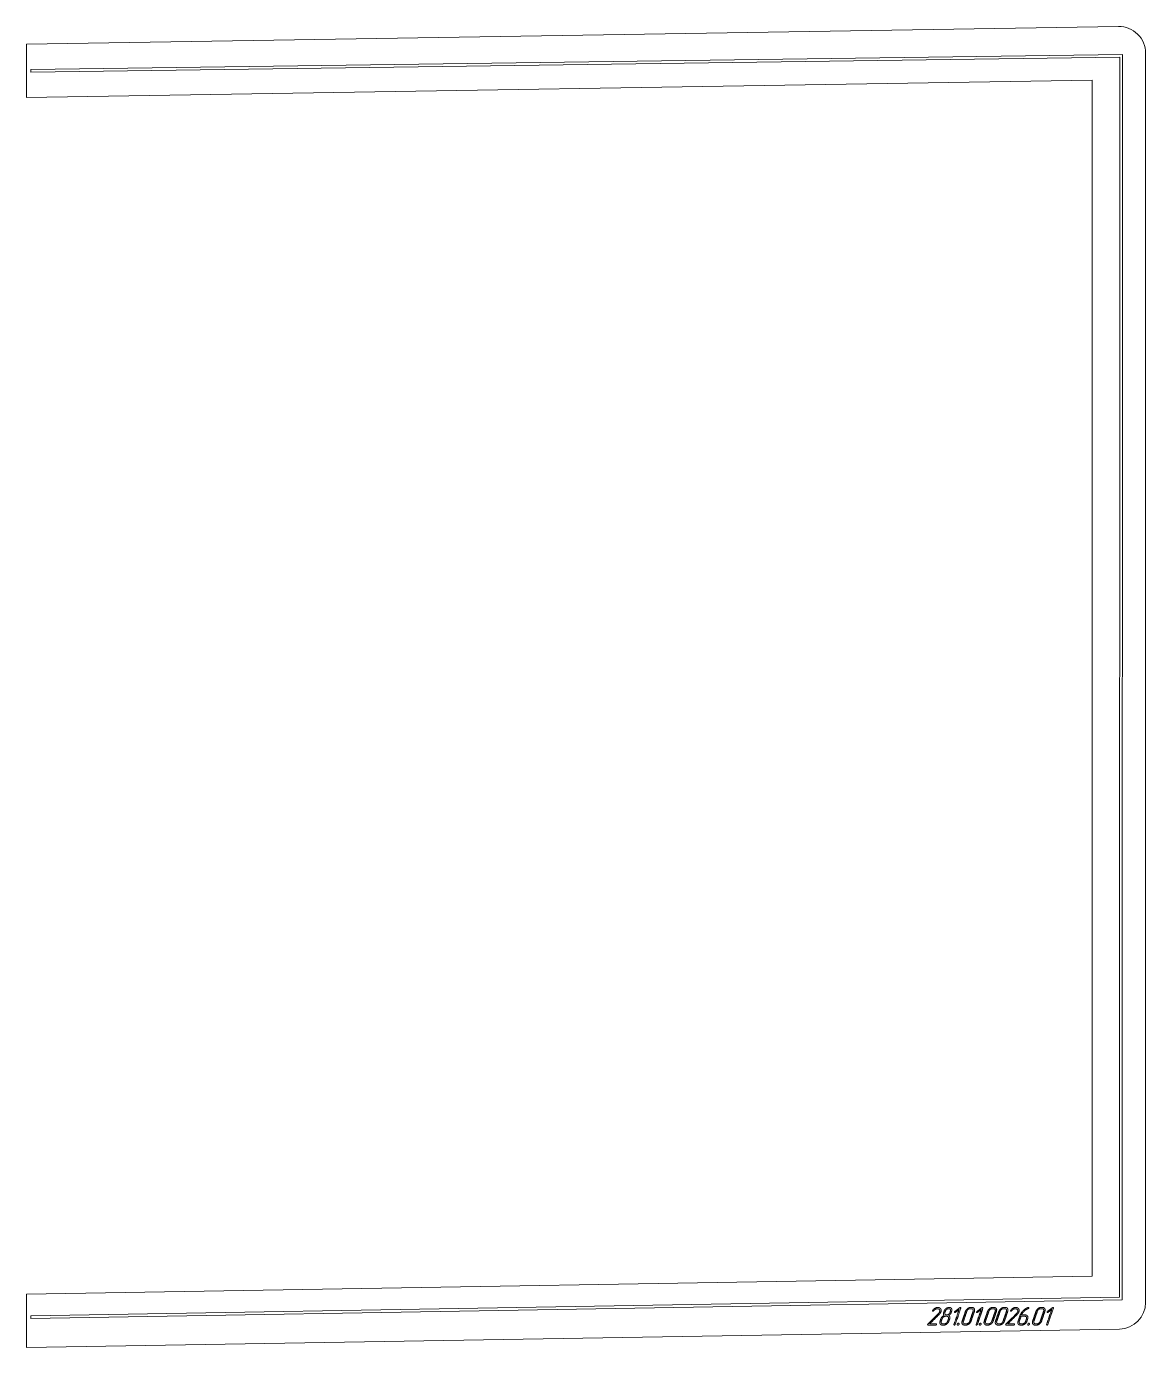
# Model space of a CAD drawing. Header units: millimetres. Extents: x 0 to 1260, y 0 to 1487.
import ezdxf

# ---------------------------------------------------------------- set-up
doc = ezdxf.new("R2010")
doc.units = ezdxf.units.MM
doc.linetypes.add('K5LT_BASIC', pattern=[0])
doc.layers.add('Engraving', color=7, linetype='Continuous')

msp = doc.modelspace()

# ---------------------------------------------------------------- linework, layer by layer
at = {"color": 143, "linetype": 'K5LT_BASIC', "lineweight": 15, "true_color": 0x33acca}
for p, q in [((0, 1467.3), (1229.5, 1487.1)), ((0, 1467.3), (0, 1407.2)), ((1260, 1457.1), (1260, 50.9)), ((0, 1407.2), (1200, 1426.6)), ((1200, 1426.6), (1200, 80.4)), ((1200, 80.4), (0, 60)), ((0, 60), (0, 32.5)), ((0, 32.5), (0, 0)), ((1230.5, 20.9), (0, 0))]:
    msp.add_line(p, q, dxfattribs=at)
for centre, start_param, end_param in [((1230, 1457.1), 4.698704, 6.285641), ((1230, 50.9), 3.144919, 4.698704)]:
    msp.add_ellipse(centre, major_axis=(-0.4, 30), ratio=1, start_param=start_param, end_param=end_param, dxfattribs=at)
at = {"layer": 'Engraving', "color": 143, "linetype": 'K5LT_BASIC', "lineweight": 15, "true_color": 0x33acca}
for p, q in [((5, 1438.9), (1233.9, 1455.7)), ((1230.9, 1452.7), (5, 1435.9)), ((1230.9, 1452.7), (1230.8, 56.6)), ((1233.9, 1455.7), (1233.8, 53.6)), ((5, 1438.9), (5, 1435.9)), ((1230.8, 56.6), (5, 35.6)), ((1233.8, 53.6), (5, 32.6)), ((5, 35.6), (5, 32.6))]:
    msp.add_line(p, q, dxfattribs=at)
for points, knots in [([(1023.6, 25.3), (1019.4, 25.3), (1015.1, 25.3), (1014.9, 25.3), (1014.7, 25.5), (1014.6, 25.8), (1014.7, 26.1), (1014.8, 26.3), (1014.9, 26.4), (1020.8, 32.3), (1026.7, 38.2), (1027, 38.5), (1027.2, 38.8), (1027.4, 39), (1027.6, 39.3), (1027.9, 39.8), (1028.1, 40.3), (1028.6, 41.7), (1027.8, 42.7), (1027.4, 43.2), (1026.8, 43.5), (1026.2, 43.7), (1025.5, 43.7), (1024.5, 43.7), (1023.5, 43.2), (1022.5, 42.6), (1021.5, 41.3), (1021.3, 41.1), (1021.1, 41), (1020.9, 40.9), (1020.7, 40.9), (1020.4, 40.9), (1020.2, 41.1), (1020.1, 41.2), (1020.2, 41.6), (1020.3, 41.7), (1020.3, 41.8), (1021.5, 43.5), (1023.1, 44.4), (1024.5, 45.2), (1025.9, 45.2), (1028, 45.2), (1029.1, 43.8), (1030.3, 42.3), (1029.6, 40.3), (1029.3, 39.6), (1028.9, 38.9), (1028.5, 38.3), (1027.6, 37.4), (1022.3, 32.1), (1016.9, 26.7), (1020.5, 26.7), (1024.1, 26.7), (1024.4, 26.7), (1024.5, 26.5), (1024.7, 26.3), (1024.6, 26), (1024.5, 25.7), (1024.2, 25.5), (1024, 25.3), (1023.6, 25.3)], [0, 0, 0, 3.0471, 3.0471, 3.225548, 3.225548, 3.424467, 3.424467, 3.570479, 3.570479, 9.559285, 9.559285, 9.823725, 9.823725, 10.048615, 10.048615, 10.47171, 10.47171, 11.394932, 11.394932, 11.831616, 11.831616, 12.316395, 12.316395, 13.07134, 13.07134, 14.061875, 14.061875, 14.240264, 14.240264, 14.405436, 14.405436, 14.588366, 14.588366, 14.778507, 14.778507, 14.881261, 14.881261, 16.249105, 16.249105, 17.326361, 17.326361, 18.611131, 18.611131, 19.937304, 19.937304, 20.484715, 20.484715, 21.197564, 21.197564, 26.622585, 26.622585, 29.190686, 29.190686, 29.36528, 29.36528, 29.547026, 29.547026, 29.763538, 29.763538, 30, 30, 30]), ([(1038.5, 29.5), (1037.9, 27.8), (1036.2, 26.5), (1034.6, 25.3), (1032.8, 25.3), (1032.1, 25.3), (1031.4, 25.3), (1029.7, 25.3), (1028.9, 26.5), (1028, 27.8), (1028.6, 29.5), (1029, 31), (1029.5, 32.4), (1029.9, 33.5), (1030.8, 34.5), (1031.8, 35.5), (1033.1, 36.2), (1032.6, 36.8), (1032.4, 37.6), (1032.3, 38.5), (1032.7, 39.5), (1032.9, 40.2), (1033.1, 40.9), (1033.7, 42.6), (1035.4, 44), (1036.2, 44.6), (1037.1, 44.9), (1037.5, 45), (1037.9, 45.1), (1038.2, 45.1), (1038.4, 45.2), (1038.6, 45.2), (1038.8, 45.2), (1040.6, 45.2), (1041.5, 43.9), (1041.9, 43.3), (1041.9, 42.6), (1041.9, 42.2), (1041.9, 41.8), (1041.9, 41.6), (1041.8, 41.4), (1041.7, 41.2), (1041.7, 40.9), (1041.4, 40.2), (1041.2, 39.5), (1040.8, 38.4), (1040.2, 37.6), (1039.5, 36.8), (1038.5, 36.2), (1039.3, 35.7), (1039.6, 34.6), (1039.9, 33.6), (1039.5, 32.4), (1039, 31), (1038.5, 29.5)], [0, 0, 0, 1.87393, 1.87393, 3.693366, 3.693366, 4.387329, 4.387329, 5.819329, 5.819329, 7.366051, 7.366051, 8.83147, 8.83147, 10.043943, 10.043943, 11.431836, 11.431836, 12.222531, 12.222531, 13.149693, 13.149693, 13.899997, 13.899997, 15.762987, 15.762987, 16.709008, 16.709008, 17.12597, 17.12597, 17.362643, 17.362643, 17.578002, 17.578002, 19.056461, 19.056461, 19.772032, 19.772032, 20.140402, 20.140402, 20.366134, 20.366134, 20.593376, 20.593376, 21.340986, 21.340986, 22.373315, 22.373315, 23.470124, 23.470124, 24.415471, 24.415471, 25.53407, 25.53407, 27, 27, 27]), ([(1045.7, 26), (1045.6, 25.7), (1045.4, 25.5), (1045.1, 25.3), (1044.8, 25.3), (1044.7, 25.3), (1044.4, 25.5), (1044.2, 25.6), (1044.3, 26), (1047.2, 34.4), (1050, 42.8), (1048, 41.2), (1045.9, 39.7), (1045.7, 39.5), (1045.4, 39.5), (1045.1, 39.5), (1044.9, 39.7), (1044.8, 39.9), (1044.9, 40.2), (1044.9, 40.3), (1045.3, 40.7), (1048.1, 42.8), (1051, 45), (1051.3, 45.2), (1051.5, 45.2), (1051.8, 45.2), (1052, 45), (1052.1, 44.8), (1052, 44.5), (1048.9, 35.2), (1045.7, 26)], [0, 0, 0, 0.181258, 0.181258, 0.344137, 0.344137, 0.472353, 0.472353, 0.625334, 0.625334, 5.399504, 5.399504, 6.773319, 6.773319, 6.936543, 6.936543, 7.074177, 7.074177, 7.217754, 7.217754, 7.383646, 7.383646, 9.30235, 9.30235, 9.463105, 9.463105, 9.59708, 9.59708, 9.740118, 9.740118, 15, 15, 15]), ([(1063.4, 29.5), (1062.8, 27.8), (1061.1, 26.5), (1059.4, 25.3), (1057.7, 25.3), (1057, 25.3), (1056.3, 25.3), (1054.6, 25.3), (1053.7, 26.5), (1052.8, 27.8), (1053.4, 29.5), (1055.4, 35.2), (1057.3, 40.9), (1057.9, 42.6), (1059.6, 43.9), (1061.2, 45.2), (1063, 45.2), (1063.7, 45.2), (1064.4, 45.2), (1066.2, 45.2), (1067, 43.9), (1067.9, 42.7), (1067.3, 40.9), (1065.3, 35.2), (1063.4, 29.5)], [0, 0, 0, 0.846767, 0.846767, 1.674962, 1.674962, 1.989478, 1.989478, 2.63845, 2.63845, 3.339522, 3.339522, 5.996438, 5.996438, 6.835993, 6.835993, 7.66787, 7.66787, 7.982385, 7.982385, 8.64663, 8.64663, 9.343084, 9.343084, 12, 12, 12]), ([(1070.6, 26), (1070.5, 25.7), (1070.2, 25.5), (1070, 25.3), (1069.7, 25.3), (1069.5, 25.3), (1069.2, 25.5), (1069.1, 25.6), (1069.2, 26), (1072, 34.4), (1074.9, 42.8), (1072.9, 41.2), (1070.8, 39.7), (1070.5, 39.5), (1070.3, 39.5), (1070, 39.5), (1069.8, 39.7), (1069.7, 39.9), (1069.8, 40.2), (1069.8, 40.3), (1070.2, 40.7), (1073, 42.8), (1075.9, 45), (1076.1, 45.2), (1076.4, 45.2), (1076.7, 45.2), (1076.8, 45), (1077, 44.8), (1076.9, 44.5), (1073.8, 35.2), (1070.6, 26)], [0, 0, 0, 0.181258, 0.181258, 0.344137, 0.344137, 0.472353, 0.472353, 0.625334, 0.625334, 5.399504, 5.399504, 6.773319, 6.773319, 6.936543, 6.936543, 7.074177, 7.074177, 7.217754, 7.217754, 7.383646, 7.383646, 9.30235, 9.30235, 9.463105, 9.463105, 9.59708, 9.59708, 9.740118, 9.740118, 15, 15, 15]), ([(1088.3, 29.5), (1087.7, 27.8), (1086, 26.5), (1084.3, 25.3), (1082.5, 25.3), (1081.8, 25.3), (1081.1, 25.3), (1079.5, 25.3), (1078.6, 26.5), (1077.7, 27.8), (1078.3, 29.5), (1080.2, 35.2), (1082.2, 40.9), (1082.8, 42.6), (1084.4, 43.9), (1086.1, 45.2), (1087.9, 45.2), (1088.6, 45.2), (1089.3, 45.2), (1091.1, 45.2), (1091.9, 43.9), (1092.7, 42.7), (1092.1, 40.9), (1090.2, 35.2), (1088.3, 29.5)], [0, 0, 0, 0.846767, 0.846767, 1.674962, 1.674962, 1.989478, 1.989478, 2.63845, 2.63845, 3.339522, 3.339522, 5.996438, 5.996438, 6.835993, 6.835993, 7.66787, 7.66787, 7.982385, 7.982385, 8.64663, 8.64663, 9.343084, 9.343084, 12, 12, 12]), ([(1101, 29.5), (1100.4, 27.8), (1098.7, 26.5), (1097, 25.3), (1095.2, 25.3), (1094.5, 25.3), (1093.8, 25.3), (1092.2, 25.3), (1091.3, 26.5), (1090.4, 27.8), (1091, 29.5), (1092.9, 35.2), (1094.9, 40.9), (1095.5, 42.6), (1097.1, 43.9), (1098.8, 45.2), (1100.6, 45.2), (1101.3, 45.2), (1102, 45.2), (1103.8, 45.2), (1104.6, 43.9), (1105.4, 42.7), (1104.8, 40.9), (1102.9, 35.2), (1101, 29.5)], [0, 0, 0, 0.846767, 0.846767, 1.674962, 1.674962, 1.989478, 1.989478, 2.63845, 2.63845, 3.339522, 3.339522, 5.996438, 5.996438, 6.835993, 6.835993, 7.66787, 7.66787, 7.982385, 7.982385, 8.64663, 8.64663, 9.343084, 9.343084, 12, 12, 12]), ([(1111.5, 25.3), (1107.2, 25.3), (1103, 25.3), (1102.7, 25.3), (1102.6, 25.5), (1102.4, 25.8), (1102.5, 26.1), (1102.6, 26.3), (1102.8, 26.4), (1108.7, 32.3), (1114.6, 38.2), (1114.8, 38.5), (1115.1, 38.8), (1115.2, 39), (1115.4, 39.3), (1115.8, 39.8), (1116, 40.3), (1116.4, 41.7), (1115.6, 42.7), (1115.3, 43.2), (1114.7, 43.5), (1114.1, 43.7), (1113.4, 43.7), (1112.4, 43.7), (1111.3, 43.2), (1110.3, 42.6), (1109.3, 41.3), (1109.2, 41.1), (1109, 41), (1108.8, 40.9), (1108.5, 40.9), (1108.2, 40.9), (1108.1, 41.1), (1107.9, 41.2), (1108, 41.6), (1108.1, 41.7), (1108.2, 41.8), (1109.3, 43.5), (1110.9, 44.4), (1112.3, 45.2), (1113.8, 45.2), (1115.8, 45.2), (1116.9, 43.8), (1118.1, 42.3), (1117.4, 40.3), (1117.2, 39.6), (1116.8, 38.9), (1116.3, 38.3), (1115.5, 37.4), (1110.1, 32.1), (1104.8, 26.7), (1108.4, 26.7), (1112, 26.7), (1112.2, 26.7), (1112.4, 26.5), (1112.5, 26.3), (1112.4, 26), (1112.3, 25.7), (1112.1, 25.5), (1111.8, 25.3), (1111.5, 25.3)], [0, 0, 0, 3.0471, 3.0471, 3.225548, 3.225548, 3.424467, 3.424467, 3.570479, 3.570479, 9.559285, 9.559285, 9.823725, 9.823725, 10.048615, 10.048615, 10.47171, 10.47171, 11.394932, 11.394932, 11.831616, 11.831616, 12.316395, 12.316395, 13.07134, 13.07134, 14.061875, 14.061875, 14.240264, 14.240264, 14.405436, 14.405436, 14.588366, 14.588366, 14.778507, 14.778507, 14.881261, 14.881261, 16.249105, 16.249105, 17.326361, 17.326361, 18.611131, 18.611131, 19.937304, 19.937304, 20.484715, 20.484715, 21.197564, 21.197564, 26.622585, 26.622585, 29.190686, 29.190686, 29.36528, 29.36528, 29.547026, 29.547026, 29.763538, 29.763538, 30, 30, 30]), ([(1118.6, 35.9), (1119.6, 38.8), (1121.9, 41.3), (1124.5, 44), (1127.8, 45.1), (1128, 45.2), (1128.2, 45.2), (1128.4, 45.2), (1128.6, 45), (1128.7, 44.7), (1128.6, 44.5), (1128.5, 44.3), (1128.4, 44.1), (1128.2, 44), (1127.9, 43.8), (1127.7, 43.8), (1127.6, 43.7), (1127.4, 43.6), (1127.2, 43.6), (1126.9, 43.4), (1126.5, 43.2), (1125.9, 42.9), (1125.2, 42.5), (1124.1, 41.8), (1122.9, 40.5), (1122, 39.7), (1121.3, 38.6), (1120.6, 37.6), (1120.2, 36.7), (1122.4, 36.7), (1124.5, 36.7), (1126.3, 36.7), (1127.1, 35.4), (1127.9, 34.2), (1127.3, 32.4), (1126.8, 31), (1126.4, 29.5), (1125.8, 27.8), (1124.1, 26.5), (1122.4, 25.3), (1120.6, 25.3), (1119.9, 25.3), (1119.2, 25.3), (1117.6, 25.3), (1116.7, 26.5), (1115.8, 27.8), (1116.4, 29.5), (1117.5, 32.7), (1118.6, 35.9)], [0, 0, 0, 2.498754, 2.498754, 5.263534, 5.263534, 5.388818, 5.388818, 5.577615, 5.577615, 5.781909, 5.781909, 5.941262, 5.941262, 6.159192, 6.159192, 6.283745, 6.283745, 6.434823, 6.434823, 6.734471, 6.734471, 7.322163, 7.322163, 8.512202, 8.512202, 9.467875, 9.467875, 10.34318, 10.34318, 11.992053, 11.992053, 13.166164, 13.166164, 14.388363, 14.388363, 15.553235, 15.553235, 17.042412, 17.042412, 18.488483, 18.488483, 19.040076, 19.040076, 20.178326, 20.178326, 21.407898, 21.407898, 24, 24, 24]), ([(1142.8, 29.5), (1142.2, 27.8), (1140.5, 26.5), (1138.8, 25.3), (1137, 25.3), (1136.3, 25.3), (1135.6, 25.3), (1134, 25.3), (1133.1, 26.5), (1132.2, 27.8), (1132.8, 29.5), (1134.7, 35.2), (1136.7, 40.9), (1137.3, 42.6), (1138.9, 43.9), (1140.6, 45.2), (1142.4, 45.2), (1143.1, 45.2), (1143.8, 45.2), (1145.6, 45.2), (1146.4, 43.9), (1147.2, 42.7), (1146.6, 40.9), (1144.7, 35.2), (1142.8, 29.5)], [0, 0, 0, 0.846767, 0.846767, 1.674962, 1.674962, 1.989478, 1.989478, 2.63845, 2.63845, 3.339522, 3.339522, 5.996438, 5.996438, 6.835993, 6.835993, 7.66787, 7.66787, 7.982385, 7.982385, 8.64663, 8.64663, 9.343084, 9.343084, 12, 12, 12]), ([(1150, 26), (1149.9, 25.7), (1149.6, 25.5), (1149.4, 25.3), (1149, 25.3), (1148.9, 25.3), (1148.6, 25.5), (1148.4, 25.6), (1148.6, 26), (1151.4, 34.4), (1154.3, 42.8), (1152.2, 41.2), (1150.2, 39.7), (1149.9, 39.5), (1149.6, 39.5), (1149.3, 39.5), (1149.2, 39.7), (1149.1, 39.9), (1149.2, 40.2), (1149.2, 40.3), (1149.5, 40.7), (1152.4, 42.8), (1155.2, 45), (1155.5, 45.2), (1155.8, 45.2), (1156.1, 45.2), (1156.2, 45), (1156.4, 44.8), (1156.3, 44.5), (1153.1, 35.2), (1150, 26)], [0, 0, 0, 0.181258, 0.181258, 0.344137, 0.344137, 0.472353, 0.472353, 0.625334, 0.625334, 5.399504, 5.399504, 6.773319, 6.773319, 6.936543, 6.936543, 7.074177, 7.074177, 7.217754, 7.217754, 7.383646, 7.383646, 9.30235, 9.30235, 9.463105, 9.463105, 9.59708, 9.59708, 9.740118, 9.740118, 15, 15, 15]), ([(1037.1, 29.5), (1037.6, 31), (1038.1, 32.4), (1038.5, 33.6), (1037.9, 34.4), (1037.4, 35.2), (1036.2, 35.2), (1035.5, 35.2), (1034.8, 35.2), (1033.6, 35.2), (1032.5, 34.4), (1031.4, 33.6), (1031, 32.4), (1030.5, 31), (1030, 29.5), (1029.6, 28.4), (1030.2, 27.6), (1030.7, 26.7), (1031.9, 26.7), (1032.6, 26.7), (1033.3, 26.7), (1034.5, 26.7), (1035.6, 27.5), (1036.7, 28.4), (1037.1, 29.5)], [0, 0, 0, 1.328823, 1.328823, 2.253745, 2.253745, 3.148646, 3.148646, 3.777901, 3.777901, 4.877286, 4.877286, 6.009365, 6.009365, 7.338188, 7.338188, 8.260593, 8.260593, 9.137008, 9.137008, 9.766264, 9.766264, 10.866606, 10.866606, 12, 12, 12]), ([(1039.8, 39.5), (1040, 40.2), (1040.2, 40.9), (1040.6, 42.1), (1040.1, 42.9), (1039.6, 43.8), (1038.4, 43.8), (1037.2, 43.8), (1036.1, 42.9), (1035, 42.1), (1034.6, 40.9), (1034.3, 40.2), (1034.1, 39.5), (1033.7, 38.3), (1034.2, 37.5), (1034.8, 36.7), (1035.9, 36.7), (1037.1, 36.7), (1038.2, 37.5), (1039.3, 38.3), (1039.8, 39.5)], [0, 0, 0, 0.718552, 0.718552, 1.697055, 1.697055, 2.63451, 2.63451, 3.797757, 3.797757, 5.000568, 5.000568, 5.71912, 5.71912, 6.697625, 6.697625, 7.63508, 7.63508, 8.789046, 8.789046, 10, 10, 10]), ([(1062, 29.6), (1063.9, 35.2), (1065.8, 40.9), (1066.2, 42.1), (1065.7, 42.9), (1065.1, 43.8), (1064, 43.8), (1063.2, 43.8), (1062.5, 43.8), (1061.4, 43.8), (1060.2, 42.9), (1059.1, 42.1), (1058.7, 40.9), (1056.8, 35.2), (1054.9, 29.6), (1054.5, 28.4), (1055, 27.6), (1055.6, 26.7), (1056.7, 26.7), (1057.4, 26.7), (1058.2, 26.7), (1059.3, 26.7), (1060.4, 27.5), (1061.6, 28.3), (1062, 29.6)], [0, 0, 0, 3.193983, 3.193983, 3.748949, 3.748949, 4.28447, 4.28447, 4.662441, 4.662441, 5.322856, 5.322856, 6.003061, 6.003061, 9.197044, 9.197044, 9.751283, 9.751283, 10.277745, 10.277745, 10.655716, 10.655716, 11.30982, 11.30982, 12, 12, 12]), ([(1086.8, 29.6), (1088.8, 35.2), (1090.7, 40.9), (1091.1, 42.1), (1090.6, 42.9), (1090, 43.8), (1088.8, 43.8), (1088.1, 43.8), (1087.4, 43.8), (1086.2, 43.8), (1085.1, 42.9), (1084, 42.1), (1083.6, 40.9), (1081.7, 35.2), (1079.7, 29.6), (1079.3, 28.4), (1079.9, 27.6), (1080.5, 26.7), (1081.6, 26.7), (1082.3, 26.7), (1083, 26.7), (1084.2, 26.7), (1085.3, 27.5), (1086.4, 28.3), (1086.8, 29.6)], [0, 0, 0, 3.193983, 3.193983, 3.748949, 3.748949, 4.28447, 4.28447, 4.662441, 4.662441, 5.322856, 5.322856, 6.003061, 6.003061, 9.197044, 9.197044, 9.751283, 9.751283, 10.277745, 10.277745, 10.655716, 10.655716, 11.30982, 11.30982, 12, 12, 12]), ([(1099.5, 29.6), (1101.5, 35.2), (1103.4, 40.9), (1103.8, 42.1), (1103.3, 42.9), (1102.7, 43.8), (1101.5, 43.8), (1100.8, 43.8), (1100.1, 43.8), (1098.9, 43.8), (1097.8, 42.9), (1096.7, 42.1), (1096.3, 40.9), (1094.4, 35.2), (1092.4, 29.6), (1092, 28.4), (1092.6, 27.6), (1093.2, 26.7), (1094.3, 26.7), (1095, 26.7), (1095.7, 26.7), (1096.9, 26.7), (1098, 27.5), (1099.1, 28.3), (1099.5, 29.6)], [0, 0, 0, 3.193983, 3.193983, 3.748949, 3.748949, 4.28447, 4.28447, 4.662441, 4.662441, 5.322856, 5.322856, 6.003061, 6.003061, 9.197044, 9.197044, 9.751283, 9.751283, 10.277745, 10.277745, 10.655716, 10.655716, 11.30982, 11.30982, 12, 12, 12]), ([(1119.8, 35.2), (1118.8, 32.4), (1117.8, 29.5), (1117.4, 28.4), (1118, 27.6), (1118.6, 26.7), (1119.7, 26.7), (1120.4, 26.7), (1121.1, 26.7), (1122.3, 26.7), (1123.4, 27.5), (1124.5, 28.4), (1124.9, 29.5), (1125.4, 31), (1125.9, 32.4), (1126.3, 33.6), (1125.8, 34.4), (1125.2, 35.2), (1124, 35.2), (1121.9, 35.2), (1119.8, 35.2)], [0, 0, 0, 2.150938, 2.150938, 2.897471, 2.897471, 3.606783, 3.606783, 4.11606, 4.11606, 5.006603, 5.006603, 5.923896, 5.923896, 6.999355, 6.999355, 7.747925, 7.747925, 8.472198, 8.472198, 10, 10, 10]), ([(1141.4, 29.6), (1143.3, 35.2), (1145.2, 40.9), (1145.6, 42.1), (1145.1, 42.9), (1144.5, 43.8), (1143.3, 43.8), (1142.6, 43.8), (1141.9, 43.8), (1140.7, 43.8), (1139.6, 42.9), (1138.5, 42.1), (1138.1, 40.9), (1136.2, 35.2), (1134.2, 29.6), (1133.8, 28.4), (1134.4, 27.6), (1135, 26.7), (1136.1, 26.7), (1136.8, 26.7), (1137.5, 26.7), (1138.7, 26.7), (1139.8, 27.5), (1140.9, 28.3), (1141.4, 29.6)], [0, 0, 0, 3.193983, 3.193983, 3.748949, 3.748949, 4.28447, 4.28447, 4.662441, 4.662441, 5.322856, 5.322856, 6.003061, 6.003061, 9.197044, 9.197044, 9.751283, 9.751283, 10.277745, 10.277745, 10.655716, 10.655716, 11.30982, 11.30982, 12, 12, 12]), ([(1049.4, 27.4), (1049.7, 27.4), (1050, 27.1), (1050.2, 26.7), (1050.1, 26.4), (1049.9, 26), (1049.5, 25.6), (1049.2, 25.3), (1048.6, 25.3), (1048.1, 25.3), (1048, 25.6), (1047.8, 25.9), (1047.9, 26.4), (1048, 26.6), (1048.4, 27), (1048.8, 27.4), (1049.4, 27.4)], [0, 0, 0, 0.855901, 0.855901, 1.745743, 1.745743, 2.806061, 2.806061, 3.965148, 3.965148, 4.877171, 4.877171, 5.802044, 5.802044, 6.767861, 6.767861, 8, 8, 8]), ([(1074.2, 27.4), (1074.6, 27.4), (1074.8, 27.1), (1075.1, 26.7), (1074.9, 26.4), (1074.8, 26), (1074.4, 25.6), (1074, 25.3), (1073.5, 25.3), (1073, 25.3), (1072.8, 25.6), (1072.7, 25.9), (1072.8, 26.4), (1072.9, 26.6), (1073.3, 27), (1073.7, 27.4), (1074.2, 27.4)], [0, 0, 0, 0.855901, 0.855901, 1.745743, 1.745743, 2.806061, 2.806061, 3.965148, 3.965148, 4.877171, 4.877171, 5.802044, 5.802044, 6.767861, 6.767861, 8, 8, 8]), ([(1128.7, 27.4), (1129.1, 27.4), (1129.3, 27.1), (1129.6, 26.7), (1129.4, 26.4), (1129.3, 26), (1128.9, 25.6), (1128.5, 25.3), (1128, 25.3), (1127.5, 25.3), (1127.3, 25.6), (1127.2, 25.9), (1127.3, 26.4), (1127.4, 26.6), (1127.8, 27), (1128.2, 27.4), (1128.7, 27.4)], [0, 0, 0, 0.855901, 0.855901, 1.745743, 1.745743, 2.806061, 2.806061, 3.965148, 3.965148, 4.877171, 4.877171, 5.802044, 5.802044, 6.767861, 6.767861, 8, 8, 8])]:
    msp.add_open_spline(points, degree=2, knots=knots, dxfattribs=at)

doc.saveas('drawing.dxf')
